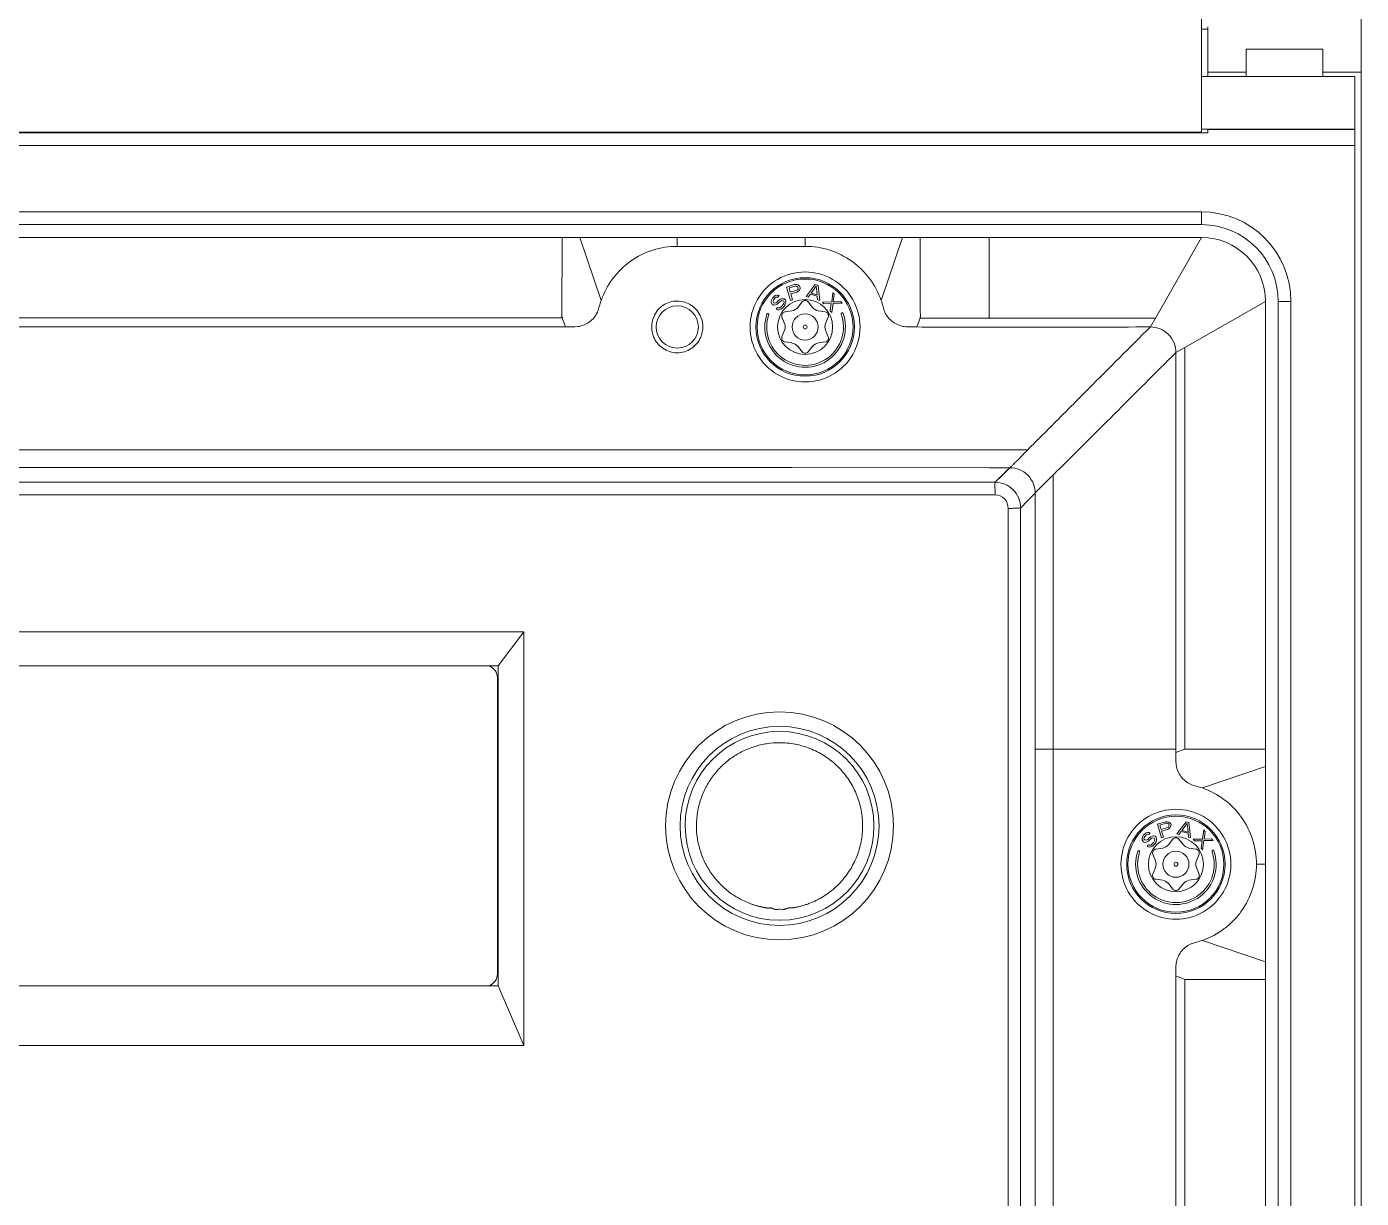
# Model space of a CAD drawing. Header units: millimetres. Extents: x 0 to 2382, y 0 to 1684.
# Drawn here: x 1087.9 to 1192.3, y 1265.1 to 1356.6 of the extents above; entities that cross this region are included whole.
import ezdxf

# ---------------------------------------------------------------- set-up
doc = ezdxf.new("R2010")
doc.units = ezdxf.units.MM
doc.layers.get('0').update_dxf_attribs({"lineweight": 13})

msp = doc.modelspace()

# ---------------------------------------------------------------- linework, layer by layer
for p, q in [((1179.76, 1348.4), (1179.76, 1374.17)), ((1192.26, 733.68), (1192.26, 1367.81)), ((1179.76, 1356.44), (1180.26, 1356.44)), ((1180.26, 1352.74), (1180.26, 1356.64)), ((1183.26, 1352.74), (1183.26, 1354.9)), ((1183.26, 1354.9), (1189.26, 1354.9)), ((1189.26, 1354.9), (1189.26, 1352.74)), ((1191.76, 1352.74), (1179.76, 1352.74)), ((1180.26, 1353.08), (1183.26, 1353.08)), ((1189.26, 1353.08), (1192.26, 1353.08)), ((1191.76, 1348.64), (1191.76, 1352.74)), ((1179.76, 1348.64), (1191.76, 1348.64)), ((1180.26, 1348.61), (1180.26, 1348.36)), ((1191.76, 1348.61), (1180.26, 1348.61)), ((1191.76, 769.74), (1191.76, 1348.61)), ((1180.26, 1348.36), (993.26, 1348.36)), ((1179.76, 1348.4), (993.76, 1348.4)), ((1191.76, 1347.35), (981.76, 1347.35)), ((993.76, 1342.17), (1179.76, 1342.17)), ((1179.76, 1341.17), (1179.76, 1342.17)), ((1179.76, 1341.17), (993.76, 1341.17)), ((993.76, 1340.17), (1179.76, 1340.17)), ((1129.73, 1333.96), (1129.76, 1340.17)), ((1132.8, 1335.25), (1131.13, 1340.17)), ((1138.76, 1340.17), (1138.76, 1339.47)), ((1148.76, 1339.47), (1138.76, 1339.47)), ((1148.76, 1339.47), (1148.76, 1340.17)), ((1154.72, 1335.25), (1156.38, 1340.17)), ((1157.76, 1340.17), (1157.76, 1335.17)), ((1163.16, 1340.17), (1163.16, 1333.87)), ((1179.76, 1340.17), (1176.16, 1333.87)), ((1147.94, 1336.48), (1147.31, 1336.29)), ((1147.31, 1336.29), (1147.62, 1335.24)), ((1147.5, 1336.22), (1148, 1336.37)), ((1147.6, 1335.89), (1147.5, 1336.22)), ((1148.1, 1336.04), (1147.6, 1335.89)), ((1148.08, 1336.49), (1147.94, 1336.48)), ((1148.08, 1336.37), (1148, 1336.37)), ((1148.2, 1336.46), (1148.08, 1336.49)), ((1148.08, 1336.37), (1148.15, 1336.34)), ((1148.17, 1336.08), (1148.1, 1336.04)), ((1148.15, 1336.34), (1148.2, 1336.29)), ((1148.21, 1336.14), (1148.17, 1336.08)), ((1148.31, 1336.39), (1148.2, 1336.46)), ((1148.2, 1336.29), (1148.22, 1336.22)), ((1148.22, 1336.22), (1148.21, 1336.14)), ((1148.24, 1335.96), (1148.32, 1336.05)), ((1148.35, 1336.33), (1148.31, 1336.39)), ((1148.32, 1336.05), (1148.37, 1336.17)), ((1148.38, 1336.24), (1148.35, 1336.33)), ((1148.37, 1336.17), (1148.38, 1336.24)), ((1149.55, 1336.48), (1148.84, 1335.54)), ((1149.23, 1335.82), (1149.63, 1336.36)), ((1149.77, 1336.42), (1149.55, 1336.48)), ((1149.63, 1336.36), (1149.71, 1335.69)), ((1149.9, 1335.25), (1149.77, 1336.42)), ((1146.15, 1335.33), (1146.11, 1335.22)), ((1146.11, 1335.22), (1146.11, 1335.08)), ((1146.11, 1335.08), (1146.16, 1334.99)), ((1146.21, 1335.43), (1146.15, 1335.33)), ((1146.16, 1334.99), (1146.23, 1334.93)), ((1146.31, 1335.53), (1146.21, 1335.43)), ((1146.26, 1335.16), (1146.28, 1335.26)), ((1146.29, 1335.1), (1146.26, 1335.16)), ((1146.28, 1335.26), (1146.32, 1335.33)), ((1146.32, 1335.07), (1146.29, 1335.1)), ((1146.42, 1335.62), (1146.31, 1335.53)), ((1146.32, 1335.33), (1146.43, 1335.45)), ((1146.39, 1335.04), (1146.32, 1335.07)), ((1146.48, 1335.07), (1146.39, 1335.04)), ((1146.54, 1335.65), (1146.42, 1335.62)), ((1146.43, 1335.45), (1146.5, 1335.5)), ((1146.56, 1335.11), (1146.48, 1335.07)), ((1146.5, 1335.5), (1146.57, 1335.51)), ((1146.54, 1335.65), (1146.67, 1335.65)), ((1146.67, 1335.23), (1146.56, 1335.11)), ((1146.57, 1335.51), (1146.63, 1335.5)), ((1146.57, 1334.95), (1146.66, 1335.02)), ((1146.63, 1335.5), (1146.74, 1335.62)), ((1146.66, 1335.02), (1146.77, 1335.14)), ((1146.74, 1335.62), (1146.67, 1335.65)), ((1146.78, 1335.32), (1146.67, 1335.23)), ((1146.77, 1335.14), (1146.86, 1335.2)), ((1146.89, 1335.37), (1146.78, 1335.32)), ((1146.86, 1335.2), (1146.95, 1335.23)), ((1147.03, 1335.38), (1146.89, 1335.37)), ((1146.95, 1335.23), (1147.04, 1335.22)), ((1147.14, 1335.36), (1147.03, 1335.38)), ((1147.09, 1335), (1147.03, 1334.9)), ((1147.04, 1335.22), (1147.09, 1335.18)), ((1147.09, 1335.18), (1147.11, 1335.09)), ((1147.11, 1335.09), (1147.09, 1335)), ((1147.22, 1335.28), (1147.14, 1335.36)), ((1147.21, 1334.92), (1147.25, 1335.03)), ((1147.25, 1335.18), (1147.22, 1335.28)), ((1147.25, 1335.03), (1147.25, 1335.18)), ((1147.62, 1335.24), (1147.78, 1335.28)), ((1147.64, 1335.75), (1148.11, 1335.89)), ((1147.78, 1335.28), (1147.64, 1335.75)), ((1148.11, 1335.89), (1148.24, 1335.96)), ((1148.52, 1335.13), (1148.18, 1334.69)), ((1148.84, 1335.54), (1149, 1335.49)), ((1149.34, 1334.69), (1148.99, 1335.13)), ((1149, 1335.49), (1149.18, 1335.74)), ((1149.18, 1335.74), (1149.71, 1335.59)), ((1149.71, 1335.69), (1149.23, 1335.82)), ((1149.71, 1335.59), (1149.74, 1335.29)), ((1149.74, 1335.29), (1149.9, 1335.25)), ((1150.84, 1335.14), (1150.11, 1335.12)), ((1150.11, 1335.12), (1150.22, 1334.99)), ((1150.22, 1334.99), (1150.81, 1335)), ((1150.81, 1335), (1150.73, 1334.42)), ((1150.93, 1335.85), (1150.84, 1335.14)), ((1150.84, 1334.3), (1150.95, 1335.02)), ((1151.04, 1335.73), (1150.93, 1335.85)), ((1150.95, 1335.02), (1151.66, 1335.03)), ((1150.96, 1335.14), (1151.04, 1335.73)), ((1151.55, 1335.15), (1150.96, 1335.14)), ((1151.66, 1335.03), (1151.55, 1335.15)), ((1178.45, 1331.57), (1184.77, 1335.17)), ((1184.76, 947.17), (1184.76, 1335.17)), ((1185.76, 947.17), (1185.76, 1335.17)), ((1186.76, 1335.17), (1185.76, 1335.17)), ((1186.76, 1335.17), (1186.76, 947.17)), ((1146.23, 1334.93), (1146.32, 1334.88)), ((1146.32, 1334.88), (1146.46, 1334.9)), ((1146.46, 1334.9), (1146.57, 1334.95)), ((1146.61, 1334.69), (1146.5, 1334.57)), ((1146.5, 1334.57), (1146.59, 1334.52)), ((1146.59, 1334.52), (1146.73, 1334.5)), ((1146.68, 1334.66), (1146.61, 1334.69)), ((1146.79, 1334.67), (1146.68, 1334.66)), ((1146.73, 1334.5), (1146.87, 1334.56)), ((1146.88, 1334.74), (1146.79, 1334.67)), ((1146.87, 1334.56), (1146.98, 1334.64)), ((1147.03, 1334.9), (1146.88, 1334.74)), ((1146.95, 1333.95), (1147.16, 1333.43)), ((1146.98, 1334.64), (1147.13, 1334.8)), ((1147.13, 1334.8), (1147.21, 1334.92)), ((1147.73, 1334.43), (1147.19, 1334.35)), ((1150.33, 1334.35), (1149.78, 1334.43)), ((1150.36, 1333.43), (1150.57, 1333.95)), ((1150.73, 1334.42), (1150.84, 1334.3)), ((1043.76, 1333.18), (1129.76, 1333.18)), ((1129.76, 1333.88), (1043.77, 1333.88)), ((1129.76, 1333.88), (1130.03, 1333.18)), ((1130.03, 1333.18), (1129.76, 1333.18)), ((1147.16, 1332.92), (1146.95, 1332.4)), ((1150.57, 1332.4), (1150.36, 1332.92)), ((1157.76, 1333.87), (1157.49, 1333.17)), ((1157.76, 1333.87), (1163.16, 1333.87)), ((1163.16, 1333.87), (1176.16, 1333.87)), ((1176.16, 1333.87), (1175.76, 1333.17)), ((1147.19, 1332), (1147.73, 1331.92)), ((1149.78, 1331.92), (1150.33, 1332)), ((1148.18, 1331.66), (1148.52, 1331.22)), ((1148.99, 1331.22), (1149.34, 1331.66)), ((1177.76, 1331.18), (1178.46, 1331.57)), ((1177.76, 1331.18), (1177.76, 1300.17)), ((1178.45, 1300.17), (1178.45, 1331.57)), ((1166.17, 1323.57), (1007.37, 1323.57)), ((1129.76, 1322.18), (1034.76, 1322.18)), ((1129.76, 1322.18), (1138.76, 1322.18)), ((1147.76, 1322.18), (1138.76, 1322.18)), ((1163.16, 1322.17), (1147.76, 1322.18)), ((1164.76, 1322.17), (1163.16, 1322.17)), ((1164.76, 1322.15), (1163.62, 1321.03)), ((1168.15, 1321.59), (1168.15, 1300.17)), ((1163.62, 1321.03), (1009.9, 1321.03)), ((1163.62, 1320.05), (1009.9, 1320.05)), ((1166.15, 1319.57), (1165.62, 1319.03)), ((1166.74, 1320.17), (1166.15, 1319.57)), ((1166.74, 1320.17), (1166.76, 1320.17)), ((1166.76, 1318.77), (1166.76, 1320.17)), ((1164.63, 1263.02), (1164.63, 1318.99)), ((1165.61, 1263.02), (1165.61, 1319.03)), ((1166.76, 1300.17), (1166.76, 1318.77)), ((1046.76, 1309.35), (1126.76, 1309.35)), ((1124.76, 1306.67), (1126.76, 1309.35)), ((1126.76, 1309.35), (1126.76, 1277)), ((1048.76, 1306.67), (1124.76, 1306.67)), ((1124.76, 1281.67), (1124.76, 1306.67)), ((1124.7, 1282.61), (1124.7, 1305.73)), ((1146.75, 1301.56), (1146.76, 1301.56)), ((1166.76, 1300.17), (1166.76, 1200.17)), ((1177.76, 1300.17), (1166.76, 1300.17)), ((1168.15, 1155.57), (1168.15, 1300.17)), ((1178.46, 1300.17), (1177.76, 1299.91)), ((1177.76, 1300.17), (1177.76, 1299.91)), ((1178.45, 1300.17), (1184.77, 1300.17)), ((1179.83, 1297.13), (1184.76, 1298.8)), ((1176.94, 1294.48), (1176.31, 1294.29)), ((1176.31, 1294.29), (1176.62, 1293.24)), ((1176.5, 1294.23), (1177, 1294.37)), ((1177.08, 1294.49), (1176.94, 1294.48)), ((1177.08, 1294.37), (1177, 1294.37)), ((1177.2, 1294.46), (1177.08, 1294.49)), ((1177.08, 1294.37), (1177.15, 1294.35)), ((1177.15, 1294.35), (1177.2, 1294.29)), ((1177.31, 1294.39), (1177.2, 1294.46)), ((1177.2, 1294.29), (1177.22, 1294.22)), ((1177.35, 1294.33), (1177.31, 1294.39)), ((1177.38, 1294.24), (1177.35, 1294.33)), ((1178.55, 1294.48), (1177.84, 1293.54)), ((1178.23, 1293.82), (1178.63, 1294.36)), ((1178.77, 1294.42), (1178.55, 1294.48)), ((1178.63, 1294.36), (1178.71, 1293.69)), ((1178.9, 1293.25), (1178.77, 1294.42)), ((1175.16, 1293.33), (1175.11, 1293.22)), ((1175.21, 1293.43), (1175.16, 1293.33)), ((1175.31, 1293.53), (1175.21, 1293.43)), ((1175.26, 1293.16), (1175.28, 1293.26)), ((1175.28, 1293.26), (1175.32, 1293.33)), ((1175.42, 1293.62), (1175.31, 1293.53)), ((1175.32, 1293.33), (1175.43, 1293.46)), ((1175.54, 1293.65), (1175.42, 1293.62)), ((1175.43, 1293.46), (1175.5, 1293.5)), ((1175.5, 1293.5), (1175.57, 1293.51)), ((1175.54, 1293.65), (1175.67, 1293.65)), ((1175.57, 1293.51), (1175.63, 1293.5)), ((1175.63, 1293.5), (1175.74, 1293.62)), ((1175.74, 1293.62), (1175.67, 1293.65)), ((1175.78, 1293.32), (1175.67, 1293.23)), ((1175.89, 1293.37), (1175.78, 1293.32)), ((1176.03, 1293.38), (1175.89, 1293.37)), ((1176.14, 1293.36), (1176.03, 1293.38)), ((1176.22, 1293.28), (1176.14, 1293.36)), ((1176.25, 1293.18), (1176.22, 1293.28)), ((1176.6, 1293.89), (1176.5, 1294.23)), ((1177.1, 1294.04), (1176.6, 1293.89)), ((1176.62, 1293.24), (1176.78, 1293.28)), ((1176.64, 1293.75), (1177.11, 1293.89)), ((1176.78, 1293.28), (1176.64, 1293.75)), ((1177.17, 1294.08), (1177.1, 1294.04)), ((1177.11, 1293.89), (1177.24, 1293.96)), ((1177.21, 1294.14), (1177.17, 1294.08)), ((1177.22, 1294.22), (1177.21, 1294.14)), ((1177.24, 1293.96), (1177.32, 1294.05)), ((1177.32, 1294.05), (1177.37, 1294.17)), ((1177.37, 1294.17), (1177.38, 1294.24)), ((1177.84, 1293.54), (1178, 1293.49)), ((1178, 1293.49), (1178.18, 1293.74)), ((1178.18, 1293.74), (1178.71, 1293.59)), ((1178.71, 1293.69), (1178.23, 1293.82)), ((1178.71, 1293.59), (1178.74, 1293.29)), ((1178.74, 1293.29), (1178.9, 1293.25)), ((1179.93, 1293.85), (1179.84, 1293.14)), ((1180.04, 1293.73), (1179.93, 1293.85)), ((1179.96, 1293.14), (1180.04, 1293.73)), ((1175.11, 1293.22), (1175.11, 1293.08)), ((1175.11, 1293.08), (1175.16, 1292.99)), ((1175.16, 1292.99), (1175.23, 1292.93)), ((1175.23, 1292.93), (1175.32, 1292.88)), ((1175.29, 1293.1), (1175.26, 1293.16)), ((1175.32, 1293.07), (1175.29, 1293.1)), ((1175.39, 1293.04), (1175.32, 1293.07)), ((1175.32, 1292.88), (1175.46, 1292.9)), ((1175.48, 1293.07), (1175.39, 1293.04)), ((1175.46, 1292.9), (1175.57, 1292.95)), ((1175.56, 1293.11), (1175.48, 1293.07)), ((1175.61, 1292.69), (1175.5, 1292.57)), ((1175.5, 1292.57), (1175.59, 1292.52)), ((1175.67, 1293.23), (1175.56, 1293.11)), ((1175.57, 1292.95), (1175.66, 1293.02)), ((1175.59, 1292.52), (1175.73, 1292.5)), ((1175.68, 1292.66), (1175.61, 1292.69)), ((1175.66, 1293.02), (1175.77, 1293.14)), ((1175.79, 1292.67), (1175.68, 1292.66)), ((1175.73, 1292.5), (1175.87, 1292.56)), ((1175.77, 1293.14), (1175.86, 1293.2)), ((1175.88, 1292.74), (1175.79, 1292.67)), ((1175.86, 1293.2), (1175.95, 1293.23)), ((1175.87, 1292.56), (1175.98, 1292.64)), ((1176.03, 1292.9), (1175.88, 1292.74)), ((1175.95, 1293.23), (1176.04, 1293.22)), ((1175.98, 1292.64), (1176.13, 1292.8)), ((1176.09, 1293), (1176.03, 1292.9)), ((1176.04, 1293.22), (1176.09, 1293.18)), ((1176.09, 1293.18), (1176.11, 1293.09)), ((1176.11, 1293.09), (1176.09, 1293)), ((1176.13, 1292.8), (1176.21, 1292.92)), ((1176.73, 1292.43), (1176.19, 1292.35)), ((1176.21, 1292.92), (1176.25, 1293.03)), ((1176.25, 1293.03), (1176.25, 1293.18)), ((1177.52, 1293.13), (1177.18, 1292.69)), ((1178.34, 1292.69), (1177.99, 1293.13)), ((1179.33, 1292.35), (1178.78, 1292.43)), ((1179.84, 1293.14), (1179.11, 1293.12)), ((1179.11, 1293.12), (1179.22, 1292.99)), ((1179.22, 1292.99), (1179.81, 1293)), ((1179.81, 1293), (1179.73, 1292.42)), ((1179.73, 1292.42), (1179.84, 1292.3)), ((1179.84, 1292.3), (1179.95, 1293.02)), ((1179.95, 1293.02), (1180.66, 1293.03)), ((1180.55, 1293.15), (1179.96, 1293.14)), ((1180.66, 1293.03), (1180.55, 1293.15)), ((1175.95, 1291.95), (1176.16, 1291.43)), ((1179.36, 1291.43), (1179.57, 1291.95)), ((1176.16, 1290.92), (1175.95, 1290.4)), ((1179.57, 1290.4), (1179.36, 1290.92)), ((1176.19, 1290), (1176.73, 1289.92)), ((1177.18, 1289.66), (1177.52, 1289.22)), ((1177.99, 1289.22), (1178.34, 1289.66)), ((1178.78, 1289.92), (1179.33, 1290)), ((1179.83, 1285.22), (1184.76, 1283.55)), ((1177.76, 1282.44), (1177.76, 1209.88)), ((1177.76, 1282.44), (1178.46, 1282.17)), ((1178.46, 1210.15), (1178.46, 1282.17)), ((1184.76, 1282.17), (1178.46, 1282.17)), ((1124.76, 1281.67), (1048.76, 1281.67)), ((1124.76, 1281.67), (1126.76, 1277)), ((1126.76, 1277), (1046.76, 1277))]:
    msp.add_line(p, q)
msp.add_lwpolyline([(1164.76, 1322.15), (1164.54, 1321.94), (1164.16, 1321.57), (1163.62, 1321.03)])
for centre, radius in [((1148.76, 1333.17), 3.85), ((1148.76, 1333.17), 3.75), ((1148.76, 1333.17), 2.15), ((1138.76, 1333.17), 1.65), ((1148.76, 1333.17), 1.02), ((1148.76, 1333.17), 0.15), ((1146.76, 1294.17), 8.91), ((1146.76, 1294.17), 7.78), ((1177.76, 1291.17), 3.85), ((1177.76, 1291.17), 3.75), ((1177.76, 1291.17), 2.15), ((1177.76, 1291.17), 1.02), ((1177.76, 1291.17), 0.15)]:
    msp.add_circle(centre, radius)
for centre, radius, start, end in [((1179.76, 1335.17), 7, 360, 89.9992), ((1179.76, 1335.17), 6, 360, 89.9997), ((1179.76, 1335.17), 5, 0, 89.9996), ((1148.76, 1333.17), 4.3, 90, 270.0003), ((1148.76, 1333.17), 4.3, 269.9997, 90.0004), ((1148.76, 1334.94), 0.3, 38.262, 141.738), ((1148.76, 1333.17), 3.15, 161.3976, 19.6024), ((1148.76, 1333.17), 3, 161.3976, 19.6024), ((1145.84, 1334.16), 0.075, 341.3976, 161.3976), ((1147.23, 1334.06), 0.3, 98.262, 201.738), ((1147.63, 1335.13), 0.7, 278.262, 321.738), ((1149.89, 1335.13), 0.7, 218.262, 261.738), ((1150.29, 1334.06), 0.3, 338.262, 81.738), ((1151.66, 1334.21), 0.075, 19.6024, 199.6024), ((1146.5, 1333.17), 0.7, 338.262, 21.738), ((1151.01, 1333.17), 0.7, 158.262, 201.738), ((1147.23, 1332.29), 0.3, 158.262, 261.738), ((1147.63, 1331.22), 0.7, 38.262, 81.738), ((1149.89, 1331.22), 0.7, 98.262, 141.738), ((1150.29, 1332.29), 0.3, 278.262, 21.738), ((1148.76, 1331.41), 0.3, 218.262, 321.738), ((1164.76, 1320.17), 2, 36.582, 44.8609), ((1123.7, 1305.73), 1, 0, 70.5973), ((1146.76, 1294.17), 7.38, 90.1047, 270), ((1146.76, 1294.17), 7.38, 270.4761, 90), ((1177.76, 1291.17), 4.3, 0, 180.0004), ((1177.76, 1292.94), 0.3, 38.262, 141.738), ((1177.76, 1291.17), 3.15, 161.3976, 19.6024), ((1174.84, 1292.16), 0.075, 341.3976, 161.3976), ((1176.23, 1292.06), 0.3, 98.262, 201.738), ((1176.63, 1293.13), 0.7, 278.262, 321.738), ((1178.89, 1293.13), 0.7, 218.262, 261.738), ((1179.29, 1292.06), 0.3, 338.262, 81.738), ((1180.66, 1292.21), 0.075, 19.6024, 199.6024), ((1177.76, 1291.17), 4.3, 179.9997, 0.0003), ((1177.76, 1291.17), 3, 161.3976, 19.6024), ((1175.51, 1291.17), 0.7, 338.262, 21.738), ((1180.01, 1291.17), 0.7, 158.262, 201.738), ((1184.41, 1303.71), 12.54, 268.4014, 271.5988), ((1176.23, 1290.29), 0.3, 158.262, 261.738), ((1179.29, 1290.29), 0.3, 278.262, 21.738), ((1176.63, 1289.22), 0.7, 38.262, 81.738), ((1177.76, 1289.41), 0.3, 218.262, 321.738), ((1178.89, 1289.22), 0.7, 98.262, 141.738), ((1146.77, 1294.17), 7.38, 269.9272, 270.4033), ((1123.7, 1282.61), 1, 289.4033, 0)]:
    msp.add_arc(centre, radius, start, end)
for points, knots in [([(1138.76, 1339.47), (1138.11, 1339.48), (1136.81, 1339.27), (1135.05, 1338.39), (1133.64, 1337.01), (1133.02, 1335.85), (1132.8, 1335.25)], [0, 0, 0, 0, 0.250541, 0.500379, 0.749972, 1, 1, 1, 1]), ([(1154.72, 1335.25), (1154.5, 1335.85), (1154.03, 1336.72), (1153.18, 1337.7), (1152.18, 1338.53), (1150.71, 1339.27), (1149.41, 1339.48), (1148.76, 1339.47)], [0, 0, 0, 0, 0.249777, 0.37479, 0.499804, 0.749591, 1, 1, 1, 1]), ([(1132.8, 1335.25), (1132.69, 1334.94), (1132.6, 1334.29), (1131.94, 1333.5), (1131.01, 1333.12), (1130.35, 1333.18), (1130.03, 1333.18)], [0, 0, 0, 0, 0.250791, 0.499715, 0.74897, 1, 1, 1, 1]), ([(1140.61, 1333.94), (1140.54, 1334.12), (1140.33, 1334.47), (1139.9, 1334.87), (1139.36, 1335.13), (1138.77, 1335.23), (1138.18, 1335.14), (1137.64, 1334.89), (1137.2, 1334.49), (1137, 1334.15), (1136.92, 1333.97)], [0, 0, 0, 0, 0.125048, 0.249921, 0.374948, 0.499995, 0.625037, 0.750034, 0.874939, 1, 1, 1, 1]), ([(1154.72, 1335.25), (1154.83, 1334.94), (1154.92, 1334.29), (1155.57, 1333.5), (1156.35, 1333.18), (1157, 1333.17), (1157.32, 1333.17), (1157.49, 1333.17)], [0, 0, 0, 0, 0.250746, 0.499623, 0.748835, 0.874426, 1, 1, 1, 1]), ([(1157.79, 1333.96), (1157.78, 1334.06), (1157.77, 1334.31), (1157.74, 1334.72), (1157.75, 1335.02), (1157.76, 1335.17)], [0, 0, 0, 0, 0.250038, 0.625036, 1, 1, 1, 1]), ([(1129.73, 1333.96), (1129.74, 1333.95), (1129.75, 1333.94), (1129.77, 1333.93), (1129.78, 1333.9), (1129.77, 1333.88), (1129.76, 1333.88)], [0, 0, 0, 0, 0.249606, 0.511659, 0.744899, 1, 1, 1, 1]), ([(1157.76, 1333.87), (1157.75, 1333.88), (1157.74, 1333.9), (1157.75, 1333.93), (1157.77, 1333.95), (1157.79, 1333.96)], [0, 0, 0, 0, 0.255908, 0.493128, 1, 1, 1, 1]), ([(1175.76, 1333.17), (1174.24, 1333.17), (1170.43, 1333.15), (1164.34, 1333.14), (1159.77, 1333.15), (1157.49, 1333.17)], [0, 0, 0, 0, 0.25, 0.625, 1, 1, 1, 1]), ([(1166.17, 1323.57), (1166.96, 1324.36), (1168.55, 1325.95), (1171.74, 1329.16), (1174.15, 1331.57), (1175.76, 1333.17)], [0, 0, 0, 0, 0.247289, 0.496927, 1, 1, 1, 1]), ([(1175.76, 1333.17), (1176.02, 1333.17), (1176.55, 1333.07), (1177.21, 1332.63), (1177.66, 1331.96), (1177.76, 1331.44), (1177.76, 1331.17)], [0, 0, 0, 0, 0.249923, 0.499944, 0.750001, 1, 1, 1, 1]), ([(1136.91, 1332.41), (1136.98, 1332.23), (1137.18, 1331.88), (1137.62, 1331.48), (1138.16, 1331.22), (1138.74, 1331.12), (1139.33, 1331.21), (1139.87, 1331.46), (1140.32, 1331.86), (1140.52, 1332.2), (1140.6, 1332.38)], [0, 0, 0, 0, 0.125047, 0.249922, 0.374949, 0.499996, 0.625038, 0.750034, 0.874941, 1, 1, 1, 1]), ([(1177.76, 1331.17), (1176.15, 1329.57), (1172.95, 1326.37), (1169.75, 1323.17), (1168.15, 1321.59)], [0, 0, 0, 0, 0.503041, 1, 1, 1, 1]), ([(1166.17, 1323.57), (1166.01, 1323.4), (1165.77, 1323.16), (1165.47, 1322.85), (1165.26, 1322.64), (1165.08, 1322.46), (1164.95, 1322.33), (1164.86, 1322.25), (1164.82, 1322.21), (1164.78, 1322.19), (1164.77, 1322.18), (1164.76, 1322.17)], [0, 0, 0, 0, 0.349402, 0.511477, 0.660137, 0.790767, 0.896642, 0.937529, 0.968961, 0.990036, 1, 1, 1, 1]), ([(1166.18, 1321.58), (1165.99, 1321.77), (1165.55, 1322.07), (1165.02, 1322.17), (1164.76, 1322.17)], [0, 0, 0, 0, 0.500027, 1, 1, 1, 1]), ([(1166.76, 1320.17), (1166.76, 1320.18), (1166.77, 1320.2), (1166.8, 1320.23), (1166.84, 1320.28), (1166.89, 1320.34), (1166.96, 1320.41), (1167.07, 1320.52), (1167.22, 1320.68), (1167.43, 1320.89), (1167.74, 1321.19), (1167.99, 1321.43), (1168.15, 1321.59)], [0, 0, 0, 0, 0.009517, 0.030015, 0.060931, 0.10147, 0.150602, 0.207168, 0.338055, 0.487191, 0.649773, 1, 1, 1, 1]), ([(1163.62, 1321.03), (1163.61, 1320.99), (1163.61, 1320.88), (1163.61, 1320.66), (1163.61, 1320.37), (1163.62, 1320.16), (1163.62, 1320.05)], [0, 0, 0, 0, 0.122534, 0.349425, 0.654463, 1, 1, 1, 1]), ([(1165.03, 1320.45), (1164.84, 1320.63), (1164.4, 1320.93), (1163.88, 1321.03), (1163.62, 1321.03)], [0, 0, 0, 0, 0.500499, 1, 1, 1, 1]), ([(1165.03, 1320.45), (1165.21, 1320.26), (1165.51, 1319.82), (1165.62, 1319.29), (1165.62, 1319.03)], [0, 0, 0, 0, 0.500409, 1, 1, 1, 1]), ([(1166.76, 1320.17), (1166.76, 1320.39), (1166.69, 1320.81), (1166.49, 1321.19), (1166.36, 1321.36)], [0, 0, 0, 0, 0.499972, 1, 1, 1, 1]), ([(1163.62, 1320.05), (1163.89, 1320.06), (1164.45, 1319.83), (1164.65, 1319.26), (1164.63, 1318.99)], [0, 0, 0, 0, 0.500059, 1, 1, 1, 1]), ([(1164.63, 1318.99), (1164.74, 1318.99), (1164.96, 1318.99), (1165.25, 1319), (1165.46, 1319.01), (1165.58, 1319.02), (1165.61, 1319.03)], [0, 0, 0, 0, 0.345171, 0.649839, 0.876623, 1, 1, 1, 1]), ([(1143.03, 1299.5), (1143.3, 1299.69), (1143.73, 1299.94), (1144.34, 1300.21), (1144.8, 1300.38), (1145.28, 1300.51), (1145.93, 1300.63), (1146.43, 1300.67), (1146.76, 1300.67)], [0, 0, 0, 0, 0.249913, 0.374962, 0.50001, 0.625054, 0.750095, 1, 1, 1, 1]), ([(1146.76, 1300.67), (1146.96, 1300.67), (1147.37, 1300.65), (1147.97, 1300.57), (1148.57, 1300.42), (1149.34, 1300.16), (1150.25, 1299.7), (1151.06, 1299.07), (1151.63, 1298.49), (1152.14, 1297.86), (1152.66, 1296.98), (1153.08, 1295.83), (1153.28, 1294.62), (1153.25, 1293.39), (1152.99, 1292.19), (1152.51, 1291.07), (1151.94, 1290.22), (1151.4, 1289.61), (1150.95, 1289.19), (1150.46, 1288.82), (1150.03, 1288.55), (1149.67, 1288.36), (1149.4, 1288.23), (1149.16, 1288.14), (1148.97, 1288.06), (1148.83, 1288.01), (1148.68, 1287.97), (1148.53, 1287.92), (1148.39, 1287.88), (1148.24, 1287.85), (1148.12, 1287.82), (1148.02, 1287.8), (1147.94, 1287.79), (1147.87, 1287.77), (1147.79, 1287.76), (1147.71, 1287.75), (1147.66, 1287.75), (1147.64, 1287.75)], [0, 0, 0, 0, 0.031269, 0.062538, 0.093807, 0.125076, 0.187546, 0.250015, 0.281285, 0.312554, 0.375023, 0.437493, 0.499962, 0.562432, 0.624901, 0.687371, 0.74984, 0.781109, 0.812378, 0.843645, 0.87491, 0.890547, 0.906183, 0.921819, 0.929637, 0.937455, 0.945274, 0.953092, 0.96091, 0.968728, 0.976546, 0.980455, 0.984364, 0.988273, 0.992183, 0.996092, 1, 1, 1, 1]), ([(1179.83, 1297.13), (1179.52, 1297.24), (1178.87, 1297.33), (1178.22, 1297.89), (1177.89, 1298.45), (1177.77, 1298.93), (1177.75, 1299.42), (1177.76, 1299.74), (1177.76, 1299.91)], [0, 0, 0, 0, 0.250406, 0.498902, 0.624086, 0.749244, 0.874573, 1, 1, 1, 1]), ([(1146.76, 1287.68), (1146.73, 1287.65), (1146.64, 1287.62), (1146.54, 1287.62), (1146.45, 1287.63), (1146.39, 1287.65), (1146.33, 1287.67), (1146.27, 1287.69), (1146.21, 1287.72), (1146.15, 1287.74), (1146.08, 1287.75), (1146.03, 1287.75), (1145.99, 1287.75), (1145.96, 1287.75), (1145.92, 1287.74), (1145.88, 1287.74), (1145.84, 1287.74), (1145.8, 1287.74), (1145.76, 1287.75), (1145.73, 1287.76), (1145.7, 1287.76), (1145.67, 1287.77), (1145.63, 1287.78), (1145.57, 1287.78), (1145.51, 1287.8), (1145.45, 1287.81), (1145.39, 1287.82), (1145.32, 1287.84), (1145.24, 1287.86), (1145.14, 1287.88), (1145.01, 1287.92), (1144.89, 1287.95), (1144.76, 1287.99), (1144.64, 1288.03), (1144.48, 1288.09), (1144.2, 1288.2), (1143.81, 1288.38), (1143.36, 1288.63), (1142.93, 1288.91), (1142.53, 1289.23), (1142.02, 1289.7), (1141.47, 1290.36), (1140.93, 1291.24), (1140.54, 1292.2), (1140.31, 1293.2), (1140.23, 1294.23), (1140.32, 1295.26), (1140.58, 1296.26), (1140.98, 1297.21), (1141.54, 1298.09), (1142.22, 1298.86), (1142.75, 1299.3), (1143.03, 1299.5)], [0, 0, 0, 0, 0.007727, 0.015522, 0.019431, 0.023339, 0.027244, 0.031149, 0.035053, 0.03896, 0.042869, 0.046777, 0.048729, 0.050684, 0.052637, 0.05459, 0.058497, 0.060453, 0.062408, 0.064362, 0.066316, 0.068271, 0.070226, 0.074135, 0.078044, 0.081953, 0.085862, 0.089771, 0.09368, 0.101498, 0.109316, 0.117134, 0.124952, 0.13277, 0.140588, 0.156224, 0.18749, 0.218756, 0.250024, 0.281294, 0.312564, 0.375059, 0.437553, 0.500047, 0.562541, 0.625035, 0.687529, 0.750023, 0.812518, 0.875012, 0.937506, 1, 1, 1, 1]), ([(1179.83, 1297.13), (1180.44, 1296.91), (1181.6, 1296.29), (1182.97, 1294.89), (1183.86, 1293.13), (1184.06, 1291.82), (1184.06, 1291.17)], [0, 0, 0, 0, 0.249964, 0.499455, 0.7494, 1, 1, 1, 1]), ([(1179.83, 1285.22), (1180.44, 1285.43), (1181.31, 1285.9), (1182.29, 1286.76), (1183.12, 1287.75), (1183.86, 1289.22), (1184.06, 1290.53), (1184.06, 1291.17)], [0, 0, 0, 0, 0.249775, 0.374787, 0.499807, 0.749595, 1, 1, 1, 1]), ([(1147.64, 1287.75), (1147.6, 1287.75), (1147.54, 1287.75), (1147.47, 1287.75), (1147.39, 1287.74), (1147.32, 1287.72), (1147.25, 1287.69), (1147.2, 1287.67), (1147.14, 1287.65), (1147.09, 1287.63), (1147.03, 1287.62), (1146.92, 1287.61), (1146.82, 1287.63), (1146.76, 1287.68)], [0, 0, 0, 0, 0.125715, 0.18861, 0.251478, 0.377092, 0.439901, 0.502725, 0.565535, 0.628391, 0.691276, 0.754165, 1, 1, 1, 1]), ([(1179.83, 1285.22), (1179.52, 1285.11), (1178.87, 1285.01), (1178.09, 1284.36), (1177.7, 1283.42), (1177.76, 1282.77), (1177.76, 1282.44)], [0, 0, 0, 0, 0.250788, 0.499694, 0.748946, 1, 1, 1, 1])]:
    msp.add_open_spline(points, degree=3, knots=knots)
for points in [[(1136.92, 1333.97), (1136.81, 1333.72), (1136.76, 1333.44), (1136.76, 1333.17)], [(1136.76, 1333.17), (1136.75, 1332.91), (1136.81, 1332.65), (1136.91, 1332.41)], [(1140.6, 1332.38), (1140.7, 1332.63), (1140.76, 1332.9), (1140.76, 1333.17)], [(1140.76, 1333.17), (1140.76, 1333.43), (1140.71, 1333.7), (1140.61, 1333.94)]]:
    msp.add_open_spline(points, degree=3)

doc.saveas('drawing.dxf')
